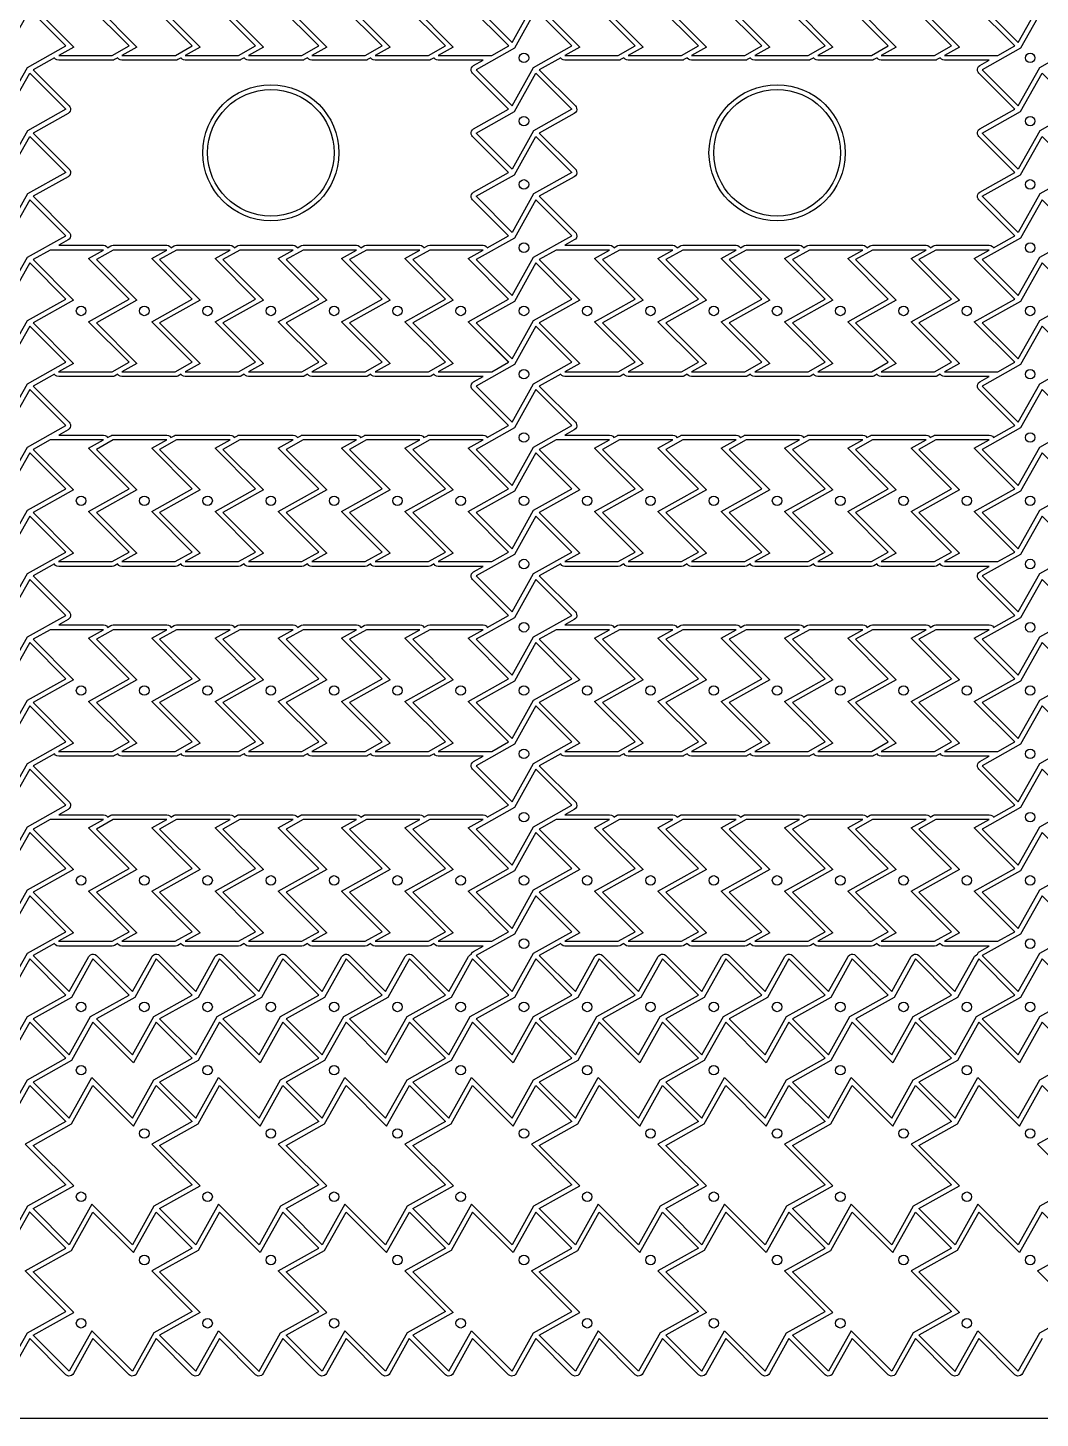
# Model space of a CAD drawing. Header units: millimetres. Extents: x -28 to 301, y -25 to 208.
# Drawn here: x 17.66 to 33.66, y 65 to 86.98 of the extents above; entities that cross this region are included whole.
import ezdxf

# ---------------------------------------------------------------- set-up
doc = ezdxf.new("R2010")
doc.units = ezdxf.units.MM
doc.header["$MEASUREMENT"] = 0
doc.layers.add('1_copper', color=7, linetype='Continuous')
doc.layers.add('drills_via_1_64', color=7, linetype='Continuous')

# ---------------------------------------------------------------- blocks, each defined once
blk = doc.blocks.new('*U42')
blk.add_lwpolyline([(-0.354, -0.962), (0.49, -0.962), (0.758, -0.812), (0.117, -0.171), (0.758, 0.188), (0.117, 0.829), (0.354, 0.962), (-0.49, 0.962), (-0.758, 0.812), (-0.117, 0.171), (-0.758, -0.188), (-0.117, -0.829)], close=True)
blk = doc.blocks.new('*U44')
at = {"color": 0, "linetype": 'ByBlock', "lineweight": -2, "transparency": 16777216}
for p in [(-6, 0), (-5, 0), (-4, 0), (-3, 0), (-2, 0), (-1, 0), (0, 0)]:
    blk.add_blockref('*U42', p, dxfattribs=at)
blk = doc.blocks.new('*U40')
for points in [[(4.258, 1.188), (3.688, 1.758), (3.349, 1.151), (2.742, 0.812), (3.312, 0.242), (3.651, 0.849)], [(4.258, 0.188), (3.688, 0.758), (3.349, 0.151), (2.742, -0.188), (3.312, -0.758), (3.651, -0.151)], [(4.258, -0.812), (3.688, -0.242), (3.349, -0.849), (2.742, -1.188), (3.312, -1.758), (3.651, -1.151)]]:
    blk.add_lwpolyline(points, close=True)
blk.add_blockref('*U44', (2.5, 0))
blk = doc.blocks.new('*U41')
at = {"color": 0, "linetype": 'ByBlock', "lineweight": -2, "transparency": 16777216}
for p in [(0, -9), (8, -9), (16, -9)]:
    blk.add_blockref('*U40', p, dxfattribs=at)
blk = doc.blocks.new('*U54')
blk.add_lwpolyline([(-0.354, -0.962), (0.49, -0.962), (0.758, -0.812), (0.117, -0.171), (0.758, 0.188), (0.117, 0.829), (0.354, 0.962), (-0.49, 0.962), (-0.758, 0.812), (-0.117, 0.171), (-0.758, -0.188), (-0.117, -0.829)], close=True)
blk = doc.blocks.new('*U55')
at = {"color": 0, "linetype": 'ByBlock', "lineweight": -2, "transparency": 16777216}
for p in [(-6, 0), (-5, 0), (-4, 0), (-3, 0), (-2, 0), (-1, 0), (0, 0)]:
    blk.add_blockref('*U54', p, dxfattribs=at)
blk = doc.blocks.new('*U51')
for points in [[(4.258, 1.188), (3.688, 1.758), (3.349, 1.151), (2.742, 0.812), (3.312, 0.242), (3.651, 0.849)], [(4.258, 0.188), (3.688, 0.758), (3.349, 0.151), (2.742, -0.188), (3.312, -0.758), (3.651, -0.151)], [(4.258, -0.812), (3.688, -0.242), (3.349, -0.849), (2.742, -1.188), (3.312, -1.758), (3.651, -1.151)]]:
    blk.add_lwpolyline(points, close=True)
blk.add_blockref('*U55', (2.5, 0))
blk = doc.blocks.new('*U53')
at = {"color": 0, "linetype": 'ByBlock', "lineweight": -2, "transparency": 16777216}
for p in [(0, 0), (8, 0), (16, 0), (0, -3), (8, -3), (16, -3), (0, -6), (8, -6), (16, -6), (0, -9), (8, -9), (16, -9)]:
    blk.add_blockref('*U51', p, dxfattribs=at)
blk = doc.blocks.new('*U67')
blk.add_lwpolyline([(-0.329, -0.117), (0.312, -0.758), (0.651, -0.151), (1.258, 0.188), (0.688, 0.758), (0.329, 0.117), (-0.312, 0.758), (-0.651, 0.151), (-1.258, -0.188), (-0.688, -0.758)], close=True)
blk = doc.blocks.new('*U69')
at = {"color": 0, "linetype": 'ByBlock', "lineweight": -2, "transparency": 16777216}
for p in [(6, 0), (8, 0), (10, 0), (12, 0), (14, 0), (16, 0), (18, 0), (20, 0), (22, 0)]:
    blk.add_blockref('*U67', p, dxfattribs=at)
blk = doc.blocks.new('*U71')
blk.add_lwpolyline([(0.758, 0.188), (0.188, 0.758), (-0.151, 0.151), (-0.758, -0.188), (-0.188, -0.758), (0.151, -0.151)], close=True)
blk = doc.blocks.new('*U72')
at = {"color": 0, "linetype": 'ByBlock', "lineweight": -2, "transparency": 16777216}
for p in [(8, 0), (9, 0), (10, 0), (11, 0), (12, 0), (13, 0), (14, 0), (15, 0), (16, 0), (17, 0), (18, 0), (19, 0), (20, 0), (21, 0), (22, 0), (23, 0), (24, 0)]:
    blk.add_blockref('*U71', p, dxfattribs=at)
blk = doc.blocks.new('*U117')
blk.add_lwpolyline([(0.758, 0.188), (0.188, 0.758), (-0.151, 0.151), (-0.758, -0.188), (-0.188, -0.758), (0.151, -0.151)], close=True)
blk = doc.blocks.new('*U119')
at = {"color": 0, "linetype": 'ByBlock', "lineweight": -2, "transparency": 16777216}
for p in [(0, 0), (1, 0), (0, -8), (1, -8), (0, -16), (1, -16)]:
    blk.add_blockref('*U117', p, dxfattribs=at)
blk = doc.blocks.new('*U304')
at = {"linetype": 'Continuous'}
for radius in [1.076, 1]:
    blk.add_circle((0, 0), radius, dxfattribs=at)
blk = doc.blocks.new('*U305')
at = {"color": 0, "linetype": 'ByBlock', "lineweight": -2, "transparency": 16777216}
for p in [(0, 0), (8, 0)]:
    blk.add_blockref('*U304', p, dxfattribs=at)

msp = doc.modelspace()

# ---------------------------------------------------------------- linework, layer by layer
at = {"linetype": 'Continuous'}
msp.add_lwpolyline([(24.61673, 82.32939), (25.25815, 81.68797)], dxfattribs=at)
for points in [[(17.61706, 69.3292), (18.25848, 68.68778), (17.65162, 68.34852), (17.31236, 67.74166), (16.67094, 68.38308), (16.31236, 67.74166), (15.74218, 68.31185), (16.3836, 68.67043), (15.74218, 69.31185), (16.34904, 69.65111), (16.6883, 70.25797), (17.32972, 69.61655), (17.68829, 70.25797), (18.25848, 69.68778)], [(19.61706, 69.3292), (20.25848, 68.68778), (19.65162, 68.34852), (19.31236, 67.74166), (18.67094, 68.38308), (18.31236, 67.74166), (17.74218, 68.31185), (18.3836, 68.67043), (17.74218, 69.31185), (18.34904, 69.65111), (18.6883, 70.25797), (19.32972, 69.61655), (19.68829, 70.25797), (20.25848, 69.68778)], [(21.61706, 69.3292), (22.25848, 68.68778), (21.65162, 68.34852), (21.31236, 67.74166), (20.67094, 68.38308), (20.31236, 67.74166), (19.74218, 68.31185), (20.3836, 68.67043), (19.74218, 69.31185), (20.34904, 69.65111), (20.6883, 70.25797), (21.32972, 69.61655), (21.68829, 70.25797), (22.25848, 69.68778)], [(23.61706, 69.3292), (24.25848, 68.68778), (23.65162, 68.34852), (23.31236, 67.74166), (22.67094, 68.38308), (22.31236, 67.74166), (21.74218, 68.31185), (22.3836, 68.67043), (21.74218, 69.31185), (22.34904, 69.65111), (22.6883, 70.25797), (23.32972, 69.61655), (23.68829, 70.25797), (24.25848, 69.68778)], [(25.61706, 69.3292), (26.25848, 68.68778), (25.65162, 68.34852), (25.31236, 67.74166), (24.67094, 68.38308), (24.31236, 67.74166), (23.74218, 68.31185), (24.3836, 68.67043), (23.74218, 69.31185), (24.34904, 69.65111), (24.6883, 70.25797), (25.32972, 69.61655), (25.68829, 70.25797), (26.25848, 69.68778)], [(27.61706, 69.3292), (28.25848, 68.68778), (27.65162, 68.34852), (27.31236, 67.74166), (26.67094, 68.38308), (26.31236, 67.74166), (25.74218, 68.31185), (26.3836, 68.67043), (25.74218, 69.31185), (26.34904, 69.65111), (26.6883, 70.25797), (27.32972, 69.61655), (27.68829, 70.25797), (28.25848, 69.68778)], [(29.61706, 69.3292), (30.25848, 68.68778), (29.65162, 68.34852), (29.31236, 67.74166), (28.67094, 68.38308), (28.31236, 67.74166), (27.74218, 68.31185), (28.3836, 68.67043), (27.74218, 69.31185), (28.34904, 69.65111), (28.6883, 70.25797), (29.32972, 69.61655), (29.68829, 70.25797), (30.25848, 69.68778)], [(31.61706, 69.3292), (32.25848, 68.68778), (31.65162, 68.34852), (31.31236, 67.74166), (30.67094, 68.38308), (30.31236, 67.74166), (29.74218, 68.31185), (30.3836, 68.67043), (29.74218, 69.31185), (30.34904, 69.65111), (30.6883, 70.25797), (31.32972, 69.61655), (31.68829, 70.25797), (32.25848, 69.68778)], [(33.61706, 69.3292), (34.25848, 68.68778), (33.65162, 68.34852), (33.31236, 67.74166), (32.67094, 68.38308), (32.31236, 67.74166), (31.74218, 68.31185), (32.3836, 68.67043), (31.74218, 69.31185), (32.34904, 69.65111), (32.6883, 70.25797), (33.32972, 69.61655), (33.68829, 70.25797), (34.25848, 69.68778)], [(19.61706, 67.3292), (20.25848, 66.68778), (19.65162, 66.34852), (19.31236, 65.74166), (18.67094, 66.38308), (18.31236, 65.74166), (17.74218, 66.31185), (18.3836, 66.67043), (17.74218, 67.31185), (18.34904, 67.65111), (18.6883, 68.25797), (19.32972, 67.61655), (19.68829, 68.25797), (20.25848, 67.68778)], [(23.61706, 67.3292), (24.25848, 66.68778), (23.65162, 66.34852), (23.31236, 65.74166), (22.67094, 66.38308), (22.31236, 65.74166), (21.74218, 66.31185), (22.3836, 66.67043), (21.74218, 67.31185), (22.34904, 67.65111), (22.6883, 68.25797), (23.32972, 67.61655), (23.68829, 68.25797), (24.25848, 67.68778)], [(27.61706, 67.3292), (28.25848, 66.68778), (27.65162, 66.34852), (27.31236, 65.74166), (26.67094, 66.38308), (26.31236, 65.74166), (25.74218, 66.31185), (26.3836, 66.67043), (25.74218, 67.31185), (26.34904, 67.65111), (26.6883, 68.25797), (27.32972, 67.61655), (27.68829, 68.25797), (28.25848, 67.68778)], [(31.61706, 67.3292), (32.25848, 66.68778), (31.65162, 66.34852), (31.31236, 65.74166), (30.67094, 66.38308), (30.31236, 65.74166), (29.74218, 66.31185), (30.3836, 66.67043), (29.74218, 67.31185), (30.34904, 67.65111), (30.6883, 68.25797), (31.32972, 67.61655), (31.68829, 68.25797), (32.25848, 67.68778)]]:
    msp.add_lwpolyline(points, close=True)
at = {"layer": '1_copper'}
for points in [[(97, 105), (3, 105), (3, 65), (97, 65)], [(25.25799, 83.68799), (24.68789, 84.25808), (24.67719, 84.27152), (24.66765, 84.29422), (24.66585, 84.31878), (24.67195, 84.34264), (24.68534, 84.36331), (24.70462, 84.37863), (25.25799, 84.68799), (24.68789, 85.25808), (24.67719, 85.27152), (24.66765, 85.29422), (24.66585, 85.31878), (24.67195, 85.34264), (24.68534, 85.36331), (24.70462, 85.37863), (25.25799, 85.68799), (24.68789, 86.25808), (24.67719, 86.27152), (24.66765, 86.29422), (24.66585, 86.31878), (24.67195, 86.34264), (24.68534, 86.36331), (24.70462, 86.37863), (24.85338, 86.4618), (24.14623, 86.4618), (24.11916, 86.46677), (24.09785, 86.4791), (24.08158, 86.49759), (24.08013, 86.50103), (24.0273, 86.4715), (24.01438, 86.46578), (23.99007, 86.4618), (23.14623, 86.4618), (23.11916, 86.46677), (23.09785, 86.4791), (23.08158, 86.49759), (23.08013, 86.50103), (23.0273, 86.4715), (23.01438, 86.46578), (22.99007, 86.4618), (22.14623, 86.4618), (22.11916, 86.46677), (22.09785, 86.4791), (22.08158, 86.49759), (22.08013, 86.50103), (22.0273, 86.4715), (22.01438, 86.46578), (21.99007, 86.4618), (21.14623, 86.4618), (21.11916, 86.46677), (21.09785, 86.4791), (21.08158, 86.49759), (21.08013, 86.50103), (21.0273, 86.4715), (21.01438, 86.46578), (20.99007, 86.4618), (20.14623, 86.4618), (20.11916, 86.46677), (20.09785, 86.4791), (20.08158, 86.49759), (20.08013, 86.50103), (20.0273, 86.4715), (20.01438, 86.46578), (19.99007, 86.4618), (19.14623, 86.4618), (19.11916, 86.46677), (19.09785, 86.4791), (19.08158, 86.49759), (19.08013, 86.50103), (19.0273, 86.4715), (19.01438, 86.46578), (18.99007, 86.4618), (18.14623, 86.4618), (18.11916, 86.46677), (18.09785, 86.4791), (18.08158, 86.49759), (18.08013, 86.50103), (17.74201, 86.31201), (18.31211, 85.74192), (18.32281, 85.72848), (18.33235, 85.70578), (18.33415, 85.68122), (18.32805, 85.65736), (18.31466, 85.63669), (18.29538, 85.62137), (17.74201, 85.31201), (18.31211, 84.74192), (18.32281, 84.72848), (18.33235, 84.70578), (18.33415, 84.68122), (18.32805, 84.65736), (18.31466, 84.63669), (18.29538, 84.62137), (17.74201, 84.31201), (18.31211, 83.74192), (18.32281, 83.72848), (18.33235, 83.70578), (18.33415, 83.68122), (18.32805, 83.65736), (18.31466, 83.63669), (18.29538, 83.62137), (18.14662, 83.5382), (18.85377, 83.5382), (18.88084, 83.53323), (18.90215, 83.5209), (18.91842, 83.50241), (18.91987, 83.49897), (18.9727, 83.5285), (18.98562, 83.53423), (19.00993, 83.5382), (19.85377, 83.5382), (19.88084, 83.53323), (19.90215, 83.5209), (19.91842, 83.50241), (19.91987, 83.49897), (19.9727, 83.5285), (19.98562, 83.53423), (20.00993, 83.5382), (20.85377, 83.5382), (20.88084, 83.53323), (20.90215, 83.5209), (20.91843, 83.50241), (20.91987, 83.49897), (20.9727, 83.5285), (20.98562, 83.53423), (21.00993, 83.5382), (21.85377, 83.5382), (21.88084, 83.53323), (21.90215, 83.5209), (21.91843, 83.50241), (21.91987, 83.49897), (21.9727, 83.5285), (21.98562, 83.53423), (22.00993, 83.5382), (22.85377, 83.5382), (22.88084, 83.53323), (22.90215, 83.5209), (22.91843, 83.50241), (22.91987, 83.49897), (22.9727, 83.5285), (22.98562, 83.53423), (23.00993, 83.5382), (23.85377, 83.5382), (23.88084, 83.53323), (23.90215, 83.5209), (23.91842, 83.50241), (23.91987, 83.49897), (23.9727, 83.5285), (23.98562, 83.53423), (24.00993, 83.5382), (24.85377, 83.5382), (24.88084, 83.53323), (24.90215, 83.5209), (24.91843, 83.50241), (24.91987, 83.49897)], [(33.25799, 83.68799), (32.68789, 84.25808), (32.67719, 84.27152), (32.66765, 84.29422), (32.66585, 84.31878), (32.67195, 84.34264), (32.68534, 84.36331), (32.70462, 84.37863), (33.25799, 84.68799), (32.68789, 85.25808), (32.67719, 85.27152), (32.66765, 85.29422), (32.66585, 85.31878), (32.67195, 85.34264), (32.68534, 85.36331), (32.70462, 85.37863), (33.25799, 85.68799), (32.68789, 86.25808), (32.67719, 86.27152), (32.66765, 86.29422), (32.66585, 86.31878), (32.67195, 86.34264), (32.68534, 86.36331), (32.70462, 86.37863), (32.85338, 86.4618), (32.14623, 86.4618), (32.11916, 86.46677), (32.09785, 86.4791), (32.08158, 86.49759), (32.08013, 86.50103), (32.0273, 86.4715), (32.01438, 86.46578), (31.99007, 86.4618), (31.14623, 86.4618), (31.11916, 86.46677), (31.09785, 86.4791), (31.08158, 86.49759), (31.08013, 86.50103), (31.0273, 86.4715), (31.01438, 86.46578), (30.99007, 86.4618), (30.14623, 86.4618), (30.11916, 86.46677), (30.09785, 86.4791), (30.08158, 86.49759), (30.08013, 86.50103), (30.0273, 86.4715), (30.01438, 86.46578), (29.99007, 86.4618), (29.14623, 86.4618), (29.11916, 86.46677), (29.09785, 86.4791), (29.08158, 86.49759), (29.08013, 86.50103), (29.0273, 86.4715), (29.01438, 86.46578), (28.99007, 86.4618), (28.14623, 86.4618), (28.11916, 86.46677), (28.09785, 86.4791), (28.08158, 86.49759), (28.08013, 86.50103), (28.0273, 86.4715), (28.01438, 86.46578), (27.99007, 86.4618), (27.14623, 86.4618), (27.11916, 86.46677), (27.09785, 86.4791), (27.08158, 86.49759), (27.08013, 86.50103), (27.0273, 86.4715), (27.01438, 86.46578), (26.99007, 86.4618), (26.14623, 86.4618), (26.11916, 86.46677), (26.09785, 86.4791), (26.08158, 86.49759), (26.08013, 86.50103), (25.74201, 86.31201), (26.31211, 85.74192), (26.32281, 85.72848), (26.33235, 85.70578), (26.33415, 85.68122), (26.32805, 85.65736), (26.31466, 85.63669), (26.29538, 85.62137), (25.74201, 85.31201), (26.31211, 84.74192), (26.32281, 84.72848), (26.33235, 84.70578), (26.33415, 84.68122), (26.32805, 84.65736), (26.31466, 84.63669), (26.29538, 84.62137), (25.74201, 84.31201), (26.31211, 83.74192), (26.32281, 83.72848), (26.33235, 83.70578), (26.33415, 83.68122), (26.32805, 83.65736), (26.31466, 83.63669), (26.29538, 83.62137), (26.14662, 83.5382), (26.85377, 83.5382), (26.88084, 83.53323), (26.90215, 83.5209), (26.91843, 83.50241), (26.91987, 83.49897), (26.9727, 83.5285), (26.98562, 83.53423), (27.00993, 83.5382), (27.85377, 83.5382), (27.88084, 83.53323), (27.90215, 83.5209), (27.91843, 83.50241), (27.91987, 83.49897), (27.9727, 83.5285), (27.98562, 83.53423), (28.00993, 83.5382), (28.85377, 83.5382), (28.88084, 83.53323), (28.90215, 83.5209), (28.91843, 83.50241), (28.91987, 83.49897), (28.9727, 83.5285), (28.98562, 83.53423), (29.00993, 83.5382), (29.85377, 83.5382), (29.88084, 83.53323), (29.90215, 83.5209), (29.91842, 83.50241), (29.91987, 83.49897), (29.9727, 83.5285), (29.98562, 83.53423), (30.00993, 83.5382), (30.85377, 83.5382), (30.88084, 83.53323), (30.90215, 83.5209), (30.91843, 83.50241), (30.91987, 83.49897), (30.9727, 83.5285), (30.98562, 83.53423), (31.00993, 83.5382), (31.85377, 83.5382), (31.88084, 83.53323), (31.90215, 83.5209), (31.91843, 83.50241), (31.91987, 83.49897), (31.9727, 83.5285), (31.98562, 83.53423), (32.00993, 83.5382), (32.85377, 83.5382), (32.88084, 83.53323), (32.90215, 83.5209), (32.91842, 83.50241), (32.91987, 83.49897)], [(25.25799, 80.68799), (24.68789, 81.25808), (24.67719, 81.27152), (24.66765, 81.29422), (24.66585, 81.31878), (24.67195, 81.34264), (24.68534, 81.36331), (24.70462, 81.37863), (24.85338, 81.4618), (24.14623, 81.4618), (24.11916, 81.46677), (24.09785, 81.4791), (24.08158, 81.49759), (24.08013, 81.50103), (24.0273, 81.4715), (24.01438, 81.46578), (23.99007, 81.4618), (23.14623, 81.4618), (23.11916, 81.46677), (23.09785, 81.4791), (23.08158, 81.49759), (23.08013, 81.50103), (23.0273, 81.4715), (23.01438, 81.46578), (22.99007, 81.4618), (22.14623, 81.4618), (22.11916, 81.46677), (22.09785, 81.4791), (22.08158, 81.49759), (22.08013, 81.50103), (22.0273, 81.4715), (22.01438, 81.46578), (21.99007, 81.4618), (21.14623, 81.4618), (21.11916, 81.46677), (21.09785, 81.4791), (21.08158, 81.49759), (21.08013, 81.50103), (21.0273, 81.4715), (21.01438, 81.46578), (20.99007, 81.4618), (20.14623, 81.4618), (20.11916, 81.46677), (20.09785, 81.4791), (20.08158, 81.49759), (20.08013, 81.50103), (20.0273, 81.4715), (20.01438, 81.46578), (19.99007, 81.4618), (19.14623, 81.4618), (19.11916, 81.46677), (19.09785, 81.4791), (19.08158, 81.49759), (19.08013, 81.50103), (19.0273, 81.4715), (19.01438, 81.46578), (18.99007, 81.4618), (18.14623, 81.4618), (18.11916, 81.46677), (18.09785, 81.4791), (18.08158, 81.49759), (18.08013, 81.50103), (17.74201, 81.31201), (18.31211, 80.74192), (18.32281, 80.72848), (18.33235, 80.70578), (18.33415, 80.68122), (18.32805, 80.65736), (18.31466, 80.63669), (18.29538, 80.62137), (18.14662, 80.5382), (18.85377, 80.5382), (18.88084, 80.53323), (18.90215, 80.5209), (18.91842, 80.50241), (18.91987, 80.49897), (18.9727, 80.5285), (18.98562, 80.53423), (19.00993, 80.5382), (19.85377, 80.5382), (19.88084, 80.53323), (19.90215, 80.5209), (19.91842, 80.50241), (19.91987, 80.49897), (19.9727, 80.5285), (19.98562, 80.53423), (20.00993, 80.5382), (20.85377, 80.5382), (20.88084, 80.53323), (20.90215, 80.5209), (20.91843, 80.50241), (20.91987, 80.49897), (20.9727, 80.5285), (20.98562, 80.53423), (21.00993, 80.5382), (21.85377, 80.5382), (21.88084, 80.53323), (21.90215, 80.5209), (21.91843, 80.50241), (21.91987, 80.49897), (21.9727, 80.5285), (21.98562, 80.53423), (22.00993, 80.5382), (22.85377, 80.5382), (22.88084, 80.53323), (22.90215, 80.5209), (22.91843, 80.50241), (22.91987, 80.49897), (22.9727, 80.5285), (22.98562, 80.53423), (23.00993, 80.5382), (23.85377, 80.5382), (23.88084, 80.53323), (23.90215, 80.5209), (23.91842, 80.50241), (23.91987, 80.49897), (23.9727, 80.5285), (23.98562, 80.53423), (24.00993, 80.5382), (24.85377, 80.5382), (24.88084, 80.53323), (24.90215, 80.5209), (24.91843, 80.50241), (24.91987, 80.49897)], [(33.25799, 80.68799), (32.68789, 81.25808), (32.67719, 81.27152), (32.66765, 81.29422), (32.66585, 81.31878), (32.67195, 81.34264), (32.68534, 81.36331), (32.70462, 81.37863), (32.85338, 81.4618), (32.14623, 81.4618), (32.11916, 81.46677), (32.09785, 81.4791), (32.08158, 81.49759), (32.08013, 81.50103), (32.0273, 81.4715), (32.01438, 81.46578), (31.99007, 81.4618), (31.14623, 81.4618), (31.11916, 81.46677), (31.09785, 81.4791), (31.08158, 81.49759), (31.08013, 81.50103), (31.0273, 81.4715), (31.01438, 81.46578), (30.99007, 81.4618), (30.14623, 81.4618), (30.11916, 81.46677), (30.09785, 81.4791), (30.08158, 81.49759), (30.08013, 81.50103), (30.0273, 81.4715), (30.01438, 81.46578), (29.99007, 81.4618), (29.14623, 81.4618), (29.11916, 81.46677), (29.09785, 81.4791), (29.08158, 81.49759), (29.08013, 81.50103), (29.0273, 81.4715), (29.01438, 81.46578), (28.99007, 81.4618), (28.14623, 81.4618), (28.11916, 81.46677), (28.09785, 81.4791), (28.08158, 81.49759), (28.08013, 81.50103), (28.0273, 81.4715), (28.01438, 81.46578), (27.99007, 81.4618), (27.14623, 81.4618), (27.11916, 81.46677), (27.09785, 81.4791), (27.08158, 81.49759), (27.08013, 81.50103), (27.0273, 81.4715), (27.01438, 81.46578), (26.99007, 81.4618), (26.14623, 81.4618), (26.11916, 81.46677), (26.09785, 81.4791), (26.08158, 81.49759), (26.08013, 81.50103), (25.74201, 81.31201), (26.31211, 80.74192), (26.32281, 80.72848), (26.33235, 80.70578), (26.33415, 80.68122), (26.32805, 80.65736), (26.31466, 80.63669), (26.29538, 80.62137), (26.14662, 80.5382), (26.85377, 80.5382), (26.88084, 80.53323), (26.90215, 80.5209), (26.91843, 80.50241), (26.91987, 80.49897), (26.9727, 80.5285), (26.98562, 80.53423), (27.00993, 80.5382), (27.85377, 80.5382), (27.88084, 80.53323), (27.90215, 80.5209), (27.91843, 80.50241), (27.91987, 80.49897), (27.9727, 80.5285), (27.98562, 80.53423), (28.00993, 80.5382), (28.85377, 80.5382), (28.88084, 80.53323), (28.90215, 80.5209), (28.91843, 80.50241), (28.91987, 80.49897), (28.9727, 80.5285), (28.98562, 80.53423), (29.00993, 80.5382), (29.85377, 80.5382), (29.88084, 80.53323), (29.90215, 80.5209), (29.91842, 80.50241), (29.91987, 80.49897), (29.9727, 80.5285), (29.98562, 80.53423), (30.00993, 80.5382), (30.85377, 80.5382), (30.88084, 80.53323), (30.90215, 80.5209), (30.91843, 80.50241), (30.91987, 80.49897), (30.9727, 80.5285), (30.98562, 80.53423), (31.00993, 80.5382), (31.85377, 80.5382), (31.88084, 80.53323), (31.90215, 80.5209), (31.91843, 80.50241), (31.91987, 80.49897), (31.9727, 80.5285), (31.98562, 80.53423), (32.00993, 80.5382), (32.85377, 80.5382), (32.88084, 80.53323), (32.90215, 80.5209), (32.91842, 80.50241), (32.91987, 80.49897)], [(25.25799, 77.68799), (24.68789, 78.25808), (24.67719, 78.27152), (24.66765, 78.29422), (24.66585, 78.31878), (24.67195, 78.34264), (24.68534, 78.36331), (24.70462, 78.37863), (24.85338, 78.4618), (24.14623, 78.4618), (24.11916, 78.46677), (24.09785, 78.4791), (24.08158, 78.49759), (24.08013, 78.50103), (24.0273, 78.4715), (24.01438, 78.46578), (23.99007, 78.4618), (23.14623, 78.4618), (23.11916, 78.46677), (23.09785, 78.4791), (23.08158, 78.49759), (23.08013, 78.50103), (23.0273, 78.4715), (23.01438, 78.46578), (22.99007, 78.4618), (22.14623, 78.4618), (22.11916, 78.46677), (22.09785, 78.4791), (22.08158, 78.49759), (22.08013, 78.50103), (22.0273, 78.4715), (22.01438, 78.46578), (21.99007, 78.4618), (21.14623, 78.4618), (21.11916, 78.46677), (21.09785, 78.4791), (21.08158, 78.49759), (21.08013, 78.50103), (21.0273, 78.4715), (21.01438, 78.46578), (20.99007, 78.4618), (20.14623, 78.4618), (20.11916, 78.46677), (20.09785, 78.4791), (20.08158, 78.49759), (20.08013, 78.50103), (20.0273, 78.4715), (20.01438, 78.46578), (19.99007, 78.4618), (19.14623, 78.4618), (19.11916, 78.46677), (19.09785, 78.4791), (19.08158, 78.49759), (19.08013, 78.50103), (19.0273, 78.4715), (19.01438, 78.46578), (18.99007, 78.4618), (18.14623, 78.4618), (18.11916, 78.46677), (18.09785, 78.4791), (18.08158, 78.49759), (18.08013, 78.50103), (17.74201, 78.31201), (18.31211, 77.74192), (18.32281, 77.72848), (18.33235, 77.70578), (18.33415, 77.68122), (18.32805, 77.65736), (18.31466, 77.63669), (18.29538, 77.62137), (18.14662, 77.5382), (18.85377, 77.5382), (18.88084, 77.53323), (18.90215, 77.5209), (18.91842, 77.50241), (18.91987, 77.49897), (18.9727, 77.5285), (18.98562, 77.53423), (19.00993, 77.5382), (19.85377, 77.5382), (19.88084, 77.53323), (19.90215, 77.5209), (19.91842, 77.50241), (19.91987, 77.49897), (19.9727, 77.5285), (19.98562, 77.53423), (20.00993, 77.5382), (20.85377, 77.5382), (20.88084, 77.53323), (20.90215, 77.5209), (20.91843, 77.50241), (20.91987, 77.49897), (20.9727, 77.5285), (20.98562, 77.53423), (21.00993, 77.5382), (21.85377, 77.5382), (21.88084, 77.53323), (21.90215, 77.5209), (21.91843, 77.50241), (21.91987, 77.49897), (21.9727, 77.5285), (21.98562, 77.53423), (22.00993, 77.5382), (22.85377, 77.5382), (22.88084, 77.53323), (22.90215, 77.5209), (22.91843, 77.50241), (22.91987, 77.49897), (22.9727, 77.5285), (22.98562, 77.53423), (23.00993, 77.5382), (23.85377, 77.5382), (23.88084, 77.53323), (23.90215, 77.5209), (23.91842, 77.50241), (23.91987, 77.49897), (23.9727, 77.5285), (23.98562, 77.53423), (24.00993, 77.5382), (24.85377, 77.5382), (24.88084, 77.53323), (24.90215, 77.5209), (24.91843, 77.50241), (24.91987, 77.49897)], [(33.25799, 77.68799), (32.68789, 78.25808), (32.67719, 78.27152), (32.66765, 78.29422), (32.66585, 78.31878), (32.67195, 78.34264), (32.68534, 78.36331), (32.70462, 78.37863), (32.85338, 78.4618), (32.14623, 78.4618), (32.11916, 78.46677), (32.09785, 78.4791), (32.08158, 78.49759), (32.08013, 78.50103), (32.0273, 78.4715), (32.01438, 78.46578), (31.99007, 78.4618), (31.14623, 78.4618), (31.11916, 78.46677), (31.09785, 78.4791), (31.08158, 78.49759), (31.08013, 78.50103), (31.0273, 78.4715), (31.01438, 78.46578), (30.99007, 78.4618), (30.14623, 78.4618), (30.11916, 78.46677), (30.09785, 78.4791), (30.08158, 78.49759), (30.08013, 78.50103), (30.0273, 78.4715), (30.01438, 78.46578), (29.99007, 78.4618), (29.14623, 78.4618), (29.11916, 78.46677), (29.09785, 78.4791), (29.08158, 78.49759), (29.08013, 78.50103), (29.0273, 78.4715), (29.01438, 78.46578), (28.99007, 78.4618), (28.14623, 78.4618), (28.11916, 78.46677), (28.09785, 78.4791), (28.08158, 78.49759), (28.08013, 78.50103), (28.0273, 78.4715), (28.01438, 78.46578), (27.99007, 78.4618), (27.14623, 78.4618), (27.11916, 78.46677), (27.09785, 78.4791), (27.08158, 78.49759), (27.08013, 78.50103), (27.0273, 78.4715), (27.01438, 78.46578), (26.99007, 78.4618), (26.14623, 78.4618), (26.11916, 78.46677), (26.09785, 78.4791), (26.08158, 78.49759), (26.08013, 78.50103), (25.74201, 78.31201), (26.31211, 77.74192), (26.32281, 77.72848), (26.33235, 77.70578), (26.33415, 77.68122), (26.32805, 77.65736), (26.31466, 77.63669), (26.29538, 77.62137), (26.14662, 77.5382), (26.85377, 77.5382), (26.88084, 77.53323), (26.90215, 77.5209), (26.91843, 77.50241), (26.91987, 77.49897), (26.9727, 77.5285), (26.98562, 77.53423), (27.00993, 77.5382), (27.85377, 77.5382), (27.88084, 77.53323), (27.90215, 77.5209), (27.91843, 77.50241), (27.91987, 77.49897), (27.9727, 77.5285), (27.98562, 77.53423), (28.00993, 77.5382), (28.85377, 77.5382), (28.88084, 77.53323), (28.90215, 77.5209), (28.91843, 77.50241), (28.91987, 77.49897), (28.9727, 77.5285), (28.98562, 77.53423), (29.00993, 77.5382), (29.85377, 77.5382), (29.88084, 77.53323), (29.90215, 77.5209), (29.91842, 77.50241), (29.91987, 77.49897), (29.9727, 77.5285), (29.98562, 77.53423), (30.00993, 77.5382), (30.85377, 77.5382), (30.88084, 77.53323), (30.90215, 77.5209), (30.91843, 77.50241), (30.91987, 77.49897), (30.9727, 77.5285), (30.98562, 77.53423), (31.00993, 77.5382), (31.85377, 77.5382), (31.88084, 77.53323), (31.90215, 77.5209), (31.91843, 77.50241), (31.91987, 77.49897), (31.9727, 77.5285), (31.98562, 77.53423), (32.00993, 77.5382), (32.85377, 77.5382), (32.88084, 77.53323), (32.90215, 77.5209), (32.91842, 77.50241), (32.91987, 77.49897)], [(25.25799, 74.68799), (24.68789, 75.25808), (24.67719, 75.27152), (24.66765, 75.29422), (24.66585, 75.31878), (24.67195, 75.34264), (24.68534, 75.36331), (24.70462, 75.37863), (24.85338, 75.4618), (24.14623, 75.4618), (24.11916, 75.46677), (24.09785, 75.4791), (24.08158, 75.49759), (24.08013, 75.50103), (24.0273, 75.4715), (24.01438, 75.46578), (23.99007, 75.4618), (23.14623, 75.4618), (23.11916, 75.46677), (23.09785, 75.4791), (23.08158, 75.49759), (23.08013, 75.50103), (23.0273, 75.4715), (23.01438, 75.46578), (22.99007, 75.4618), (22.14623, 75.4618), (22.11916, 75.46677), (22.09785, 75.4791), (22.08158, 75.49759), (22.08013, 75.50103), (22.0273, 75.4715), (22.01438, 75.46578), (21.99007, 75.4618), (21.14623, 75.4618), (21.11916, 75.46677), (21.09785, 75.4791), (21.08158, 75.49759), (21.08013, 75.50103), (21.0273, 75.4715), (21.01438, 75.46578), (20.99007, 75.4618), (20.14623, 75.4618), (20.11916, 75.46677), (20.09785, 75.4791), (20.08158, 75.49759), (20.08013, 75.50103), (20.0273, 75.4715), (20.01438, 75.46578), (19.99007, 75.4618), (19.14623, 75.4618), (19.11916, 75.46677), (19.09785, 75.4791), (19.08158, 75.49759), (19.08013, 75.50103), (19.0273, 75.4715), (19.01438, 75.46578), (18.99007, 75.4618), (18.14623, 75.4618), (18.11916, 75.46677), (18.09785, 75.4791), (18.08158, 75.49759), (18.08013, 75.50103), (17.74201, 75.31201), (18.31211, 74.74192), (18.32281, 74.72848), (18.33235, 74.70578), (18.33415, 74.68122), (18.32805, 74.65736), (18.31466, 74.63669), (18.29538, 74.62137), (18.14662, 74.5382), (18.85377, 74.5382), (18.88084, 74.53323), (18.90215, 74.5209), (18.91842, 74.50241), (18.91987, 74.49897), (18.9727, 74.5285), (18.98562, 74.53423), (19.00993, 74.5382), (19.85377, 74.5382), (19.88084, 74.53323), (19.90215, 74.5209), (19.91842, 74.50241), (19.91987, 74.49897), (19.9727, 74.5285), (19.98562, 74.53423), (20.00993, 74.5382), (20.85377, 74.5382), (20.88084, 74.53323), (20.90215, 74.5209), (20.91843, 74.50241), (20.91987, 74.49897), (20.9727, 74.5285), (20.98562, 74.53423), (21.00993, 74.5382), (21.85377, 74.5382), (21.88084, 74.53323), (21.90215, 74.5209), (21.91843, 74.50241), (21.91987, 74.49897), (21.9727, 74.5285), (21.98562, 74.53423), (22.00993, 74.5382), (22.85377, 74.5382), (22.88084, 74.53323), (22.90215, 74.5209), (22.91843, 74.50241), (22.91987, 74.49897), (22.9727, 74.5285), (22.98562, 74.53423), (23.00993, 74.5382), (23.85377, 74.5382), (23.88084, 74.53323), (23.90215, 74.5209), (23.91842, 74.50241), (23.91987, 74.49897), (23.9727, 74.5285), (23.98562, 74.53423), (24.00993, 74.5382), (24.85377, 74.5382), (24.88084, 74.53323), (24.90215, 74.5209), (24.91843, 74.50241), (24.91987, 74.49897)], [(33.25799, 74.68799), (32.68789, 75.25808), (32.67719, 75.27152), (32.66765, 75.29422), (32.66585, 75.31878), (32.67195, 75.34264), (32.68534, 75.36331), (32.70462, 75.37863), (32.85338, 75.4618), (32.14623, 75.4618), (32.11916, 75.46677), (32.09785, 75.4791), (32.08158, 75.49759), (32.08013, 75.50103), (32.0273, 75.4715), (32.01438, 75.46578), (31.99007, 75.4618), (31.14623, 75.4618), (31.11916, 75.46677), (31.09785, 75.4791), (31.08158, 75.49759), (31.08013, 75.50103), (31.0273, 75.4715), (31.01438, 75.46578), (30.99007, 75.4618), (30.14623, 75.4618), (30.11916, 75.46677), (30.09785, 75.4791), (30.08158, 75.49759), (30.08013, 75.50103), (30.0273, 75.4715), (30.01438, 75.46578), (29.99007, 75.4618), (29.14623, 75.4618), (29.11916, 75.46677), (29.09785, 75.4791), (29.08158, 75.49759), (29.08013, 75.50103), (29.0273, 75.4715), (29.01438, 75.46578), (28.99007, 75.4618), (28.14623, 75.4618), (28.11916, 75.46677), (28.09785, 75.4791), (28.08158, 75.49759), (28.08013, 75.50103), (28.0273, 75.4715), (28.01438, 75.46578), (27.99007, 75.4618), (27.14623, 75.4618), (27.11916, 75.46677), (27.09785, 75.4791), (27.08158, 75.49759), (27.08013, 75.50103), (27.0273, 75.4715), (27.01438, 75.46578), (26.99007, 75.4618), (26.14623, 75.4618), (26.11916, 75.46677), (26.09785, 75.4791), (26.08158, 75.49759), (26.08013, 75.50103), (25.74201, 75.31201), (26.31211, 74.74192), (26.32281, 74.72848), (26.33235, 74.70578), (26.33415, 74.68122), (26.32805, 74.65736), (26.31466, 74.63669), (26.29538, 74.62137), (26.14662, 74.5382), (26.85377, 74.5382), (26.88084, 74.53323), (26.90215, 74.5209), (26.91843, 74.50241), (26.91987, 74.49897), (26.9727, 74.5285), (26.98562, 74.53423), (27.00993, 74.5382), (27.85377, 74.5382), (27.88084, 74.53323), (27.90215, 74.5209), (27.91843, 74.50241), (27.91987, 74.49897), (27.9727, 74.5285), (27.98562, 74.53423), (28.00993, 74.5382), (28.85377, 74.5382), (28.88084, 74.53323), (28.90215, 74.5209), (28.91843, 74.50241), (28.91987, 74.49897), (28.9727, 74.5285), (28.98562, 74.53423), (29.00993, 74.5382), (29.85377, 74.5382), (29.88084, 74.53323), (29.90215, 74.5209), (29.91842, 74.50241), (29.91987, 74.49897), (29.9727, 74.5285), (29.98562, 74.53423), (30.00993, 74.5382), (30.85377, 74.5382), (30.88084, 74.53323), (30.90215, 74.5209), (30.91843, 74.50241), (30.91987, 74.49897), (30.9727, 74.5285), (30.98562, 74.53423), (31.00993, 74.5382), (31.85377, 74.5382), (31.88084, 74.53323), (31.90215, 74.5209), (31.91843, 74.50241), (31.91987, 74.49897), (31.9727, 74.5285), (31.98562, 74.53423), (32.00993, 74.5382), (32.85377, 74.5382), (32.88084, 74.53323), (32.90215, 74.5209), (32.91842, 74.50241), (32.91987, 74.49897)], [(24.62137, 72.29538), (24.63138, 72.30934), (24.65063, 72.3247), (24.66908, 72.33141), (24.67195, 72.34264), (24.68534, 72.36331), (24.70462, 72.37863), (24.85338, 72.4618), (24.14623, 72.4618), (24.11916, 72.46677), (24.09785, 72.4791), (24.08158, 72.49759), (24.08013, 72.50103), (24.0273, 72.4715), (24.01438, 72.46578), (23.99007, 72.4618), (23.14623, 72.4618), (23.11916, 72.46677), (23.09785, 72.4791), (23.08158, 72.49759), (23.08013, 72.50103), (23.0273, 72.4715), (23.01438, 72.46578), (22.99007, 72.4618), (22.14623, 72.4618), (22.11916, 72.46677), (22.09785, 72.4791), (22.08158, 72.49759), (22.08013, 72.50103), (22.0273, 72.4715), (22.01438, 72.46578), (21.99007, 72.4618), (21.14623, 72.4618), (21.11916, 72.46677), (21.09785, 72.4791), (21.08158, 72.49759), (21.08013, 72.50103), (21.0273, 72.4715), (21.01438, 72.46578), (20.99007, 72.4618), (20.14623, 72.4618), (20.11916, 72.46677), (20.09785, 72.4791), (20.08158, 72.49759), (20.08013, 72.50103), (20.0273, 72.4715), (20.01438, 72.46578), (19.99007, 72.4618), (19.14623, 72.4618), (19.11916, 72.46677), (19.09785, 72.4791), (19.08158, 72.49759), (19.08013, 72.50103), (19.0273, 72.4715), (19.01438, 72.46578), (18.99007, 72.4618), (18.14623, 72.4618), (18.11916, 72.46677), (18.09785, 72.4791), (18.08158, 72.49759), (18.08013, 72.50103), (17.74201, 72.31201), (18.31201, 71.74201), (18.62137, 72.29538), (18.63138, 72.30934), (18.65063, 72.3247), (18.67377, 72.33312), (18.69839, 72.33374), (18.72192, 72.32648), (18.74192, 72.31211), (19.31201, 71.74201), (19.62137, 72.29538), (19.63138, 72.30934), (19.65063, 72.3247), (19.67377, 72.33312), (19.69839, 72.33374), (19.72192, 72.32648), (19.74192, 72.31211), (20.31201, 71.74201), (20.62137, 72.29538), (20.63138, 72.30934), (20.65063, 72.3247), (20.67377, 72.33312), (20.69839, 72.33374), (20.72192, 72.32648), (20.74192, 72.31211), (21.31201, 71.74201), (21.62137, 72.29538), (21.63138, 72.30934), (21.65063, 72.3247), (21.67378, 72.33312), (21.69839, 72.33374), (21.72192, 72.32648), (21.74192, 72.31211), (22.31201, 71.74201), (22.62137, 72.29538), (22.63138, 72.30934), (22.65063, 72.3247), (22.67378, 72.33312), (22.69839, 72.33374), (22.72192, 72.32648), (22.74192, 72.31211), (23.31201, 71.74201), (23.62137, 72.29538), (23.63138, 72.30934), (23.65063, 72.3247), (23.67378, 72.33312), (23.69839, 72.33374), (23.72192, 72.32648), (23.74192, 72.31211), (24.31201, 71.74201)], [(32.62137, 72.29538), (32.63138, 72.30934), (32.65063, 72.3247), (32.66908, 72.33141), (32.67195, 72.34264), (32.68534, 72.36331), (32.70462, 72.37863), (32.85338, 72.4618), (32.14623, 72.4618), (32.11916, 72.46677), (32.09785, 72.4791), (32.08158, 72.49759), (32.08013, 72.50103), (32.0273, 72.4715), (32.01438, 72.46578), (31.99007, 72.4618), (31.14623, 72.4618), (31.11916, 72.46677), (31.09785, 72.4791), (31.08158, 72.49759), (31.08013, 72.50103), (31.0273, 72.4715), (31.01438, 72.46578), (30.99007, 72.4618), (30.14623, 72.4618), (30.11916, 72.46677), (30.09785, 72.4791), (30.08158, 72.49759), (30.08013, 72.50103), (30.0273, 72.4715), (30.01438, 72.46578), (29.99007, 72.4618), (29.14623, 72.4618), (29.11916, 72.46677), (29.09785, 72.4791), (29.08158, 72.49759), (29.08013, 72.50103), (29.0273, 72.4715), (29.01438, 72.46578), (28.99007, 72.4618), (28.14623, 72.4618), (28.11916, 72.46677), (28.09785, 72.4791), (28.08158, 72.49759), (28.08013, 72.50103), (28.0273, 72.4715), (28.01438, 72.46578), (27.99007, 72.4618), (27.14623, 72.4618), (27.11916, 72.46677), (27.09785, 72.4791), (27.08158, 72.49759), (27.08013, 72.50103), (27.0273, 72.4715), (27.01438, 72.46578), (26.99007, 72.4618), (26.14623, 72.4618), (26.11916, 72.46677), (26.09785, 72.4791), (26.08158, 72.49759), (26.08013, 72.50103), (25.74201, 72.31201), (26.31201, 71.74201), (26.62137, 72.29538), (26.63138, 72.30934), (26.65063, 72.3247), (26.67378, 72.33312), (26.69839, 72.33374), (26.72192, 72.32648), (26.74192, 72.31211), (27.31201, 71.74201), (27.62137, 72.29538), (27.63138, 72.30934), (27.65063, 72.3247), (27.67378, 72.33312), (27.69839, 72.33374), (27.72192, 72.32648), (27.74192, 72.31211), (28.31201, 71.74201), (28.62137, 72.29538), (28.63138, 72.30934), (28.65063, 72.3247), (28.67378, 72.33312), (28.69839, 72.33374), (28.72192, 72.32648), (28.74192, 72.31211), (29.31201, 71.74201), (29.62137, 72.29538), (29.63138, 72.30934), (29.65063, 72.3247), (29.67378, 72.33312), (29.69839, 72.33374), (29.72192, 72.32648), (29.74192, 72.31211), (30.31201, 71.74201), (30.62137, 72.29538), (30.63138, 72.30934), (30.65063, 72.3247), (30.67378, 72.33312), (30.69839, 72.33374), (30.72192, 72.32648), (30.74192, 72.31211), (31.31201, 71.74201), (31.62137, 72.29538), (31.63138, 72.30934), (31.65063, 72.3247), (31.67378, 72.33312), (31.69839, 72.33374), (31.72192, 72.32648), (31.74192, 72.31211), (32.31201, 71.74201)], [(17.31236, 65.74166), (17.65157, 66.34843), (18.25834, 66.68764), (18.25842, 66.68823), (17.61735, 67.3293), (18.25834, 67.68764), (18.25842, 67.68823), (17.68823, 68.25842), (17.68764, 68.25834), (17.3293, 67.61735), (16.68823, 68.25842), (16.68764, 68.25834), (16.34843, 67.65157), (15.74166, 67.31236), (15.74158, 67.31177), (16.38265, 66.6707), (15.74166, 66.31236), (15.74158, 66.31177), (16.31177, 65.74158), (16.31236, 65.74166), (16.6707, 66.38265), (17.31177, 65.74158)], [(21.31236, 65.74166), (21.65157, 66.34843), (22.25834, 66.68764), (22.25842, 66.68823), (21.61735, 67.3293), (22.25834, 67.68764), (22.25842, 67.68823), (21.68823, 68.25842), (21.68764, 68.25834), (21.3293, 67.61735), (20.68823, 68.25842), (20.68764, 68.25834), (20.34843, 67.65157), (19.74166, 67.31236), (19.74158, 67.31177), (20.38265, 66.6707), (19.74166, 66.31236), (19.74158, 66.31177), (20.31177, 65.74158), (20.31236, 65.74166), (20.6707, 66.38265), (21.31177, 65.74158)], [(25.31236, 65.74166), (25.65157, 66.34843), (26.25834, 66.68764), (26.25842, 66.68823), (25.61735, 67.3293), (26.25834, 67.68764), (26.25842, 67.68823), (25.68823, 68.25842), (25.68764, 68.25834), (25.3293, 67.61735), (24.68823, 68.25842), (24.68764, 68.25834), (24.34843, 67.65157), (23.74166, 67.31236), (23.74158, 67.31177), (24.38265, 66.6707), (23.74166, 66.31236), (23.74158, 66.31177), (24.31177, 65.74158), (24.31236, 65.74166), (24.6707, 66.38265), (25.31177, 65.74158)], [(29.31236, 65.74166), (29.65157, 66.34843), (30.25834, 66.68764), (30.25842, 66.68823), (29.61735, 67.3293), (30.25834, 67.68764), (30.25842, 67.68823), (29.68823, 68.25842), (29.68764, 68.25834), (29.3293, 67.61735), (28.68823, 68.25842), (28.68764, 68.25834), (28.34843, 67.65157), (27.74166, 67.31236), (27.74158, 67.31177), (28.38265, 66.6707), (27.74166, 66.31236), (27.74158, 66.31177), (28.31177, 65.74158), (28.31236, 65.74166), (28.6707, 66.38265), (29.31177, 65.74158)], [(33.31236, 65.74166), (33.65157, 66.34843), (34.25834, 66.68764), (34.25842, 66.68823), (33.61735, 67.3293), (34.25834, 67.68764), (34.25842, 67.68823), (33.68823, 68.25842), (33.68764, 68.25834), (33.3293, 67.61735), (32.68823, 68.25842), (32.68764, 68.25834), (32.34843, 67.65157), (31.74166, 67.31236), (31.74158, 67.31177), (32.38265, 66.6707), (31.74166, 66.31236), (31.74158, 66.31177), (32.31177, 65.74158), (32.31236, 65.74166), (32.6707, 66.38265), (33.31177, 65.74158)]]:
    msp.add_lwpolyline(points, close=True, dxfattribs=at)
msp.add_lwpolyline([(33.68799, 66.25799), (33.37863, 65.70462), (33.36862, 65.69066), (33.34937, 65.6753), (33.32623, 65.66688), (33.30161, 65.66626), (33.27808, 65.67352), (33.25808, 65.68789), (32.68799, 66.25799), (32.37863, 65.70462), (32.36862, 65.69066), (32.34937, 65.6753), (32.32623, 65.66688), (32.30161, 65.66626), (32.27808, 65.67352), (32.25808, 65.68789), (31.68799, 66.25799), (31.37863, 65.70462), (31.36862, 65.69066), (31.34937, 65.6753), (31.32623, 65.66688), (31.30161, 65.66626), (31.27808, 65.67352), (31.25808, 65.68789), (30.68799, 66.25799), (30.37863, 65.70462), (30.36862, 65.69066), (30.34937, 65.6753), (30.32623, 65.66688), (30.30161, 65.66626), (30.27808, 65.67352), (30.25808, 65.68789), (29.68799, 66.25799), (29.37863, 65.70462), (29.36862, 65.69066), (29.34937, 65.6753), (29.32623, 65.66688), (29.30161, 65.66626), (29.27808, 65.67352), (29.25808, 65.68789), (28.68799, 66.25799), (28.37863, 65.70462), (28.36862, 65.69066), (28.34937, 65.6753), (28.32623, 65.66688), (28.30161, 65.66626), (28.27808, 65.67352), (28.25808, 65.68789), (27.68799, 66.25799), (27.37863, 65.70462), (27.36862, 65.69066), (27.34937, 65.6753), (27.32623, 65.66688), (27.30161, 65.66626), (27.27808, 65.67352), (27.25808, 65.68789), (26.68799, 66.25799), (26.37863, 65.70462), (26.36862, 65.69066), (26.34937, 65.6753), (26.32623, 65.66688), (26.30161, 65.66626), (26.27808, 65.67352), (26.25808, 65.68789), (25.68799, 66.25799), (25.37863, 65.70462), (25.36862, 65.69066), (25.34937, 65.6753), (25.32623, 65.66688), (25.30161, 65.66626), (25.27808, 65.67352), (25.25808, 65.68789), (24.68799, 66.25799), (24.37863, 65.70462), (24.36862, 65.69066), (24.34937, 65.6753), (24.32623, 65.66688), (24.30161, 65.66626), (24.27808, 65.67352), (24.25808, 65.68789), (23.68799, 66.25799), (23.37863, 65.70462), (23.36862, 65.69066), (23.34937, 65.6753), (23.32623, 65.66688), (23.30161, 65.66626), (23.27808, 65.67352), (23.25808, 65.68789), (22.68799, 66.25799), (22.37863, 65.70462), (22.36862, 65.69066), (22.34937, 65.6753), (22.32623, 65.66688), (22.30161, 65.66626), (22.27808, 65.67352), (22.25808, 65.68789), (21.68799, 66.25799), (21.37863, 65.70462), (21.36862, 65.69066), (21.34937, 65.6753), (21.32623, 65.66688), (21.30161, 65.66626), (21.27808, 65.67352), (21.25808, 65.68789), (20.68799, 66.25799), (20.37863, 65.70462), (20.36862, 65.69066), (20.34937, 65.6753), (20.32623, 65.66688), (20.30161, 65.66626), (20.27808, 65.67352), (20.25808, 65.68789), (19.68799, 66.25799), (19.37863, 65.70462), (19.36862, 65.69066), (19.34937, 65.6753), (19.32623, 65.66688), (19.30161, 65.66626), (19.27808, 65.67352), (19.25808, 65.68789), (18.68799, 66.25799), (18.37863, 65.70462), (18.36862, 65.69066), (18.34937, 65.6753), (18.32623, 65.66688), (18.30161, 65.66626), (18.27808, 65.67352), (18.25808, 65.68789), (17.68799, 66.25799), (17.37863, 65.70462)], dxfattribs=at)
at = {"layer": 'drills_via_1_64'}
for centre in [(25.5, 86.5), (33.5, 86.5), (25.5, 85.5), (33.5, 85.5), (25.5, 84.5), (33.5, 84.5), (25.5, 83.5), (33.5, 83.5), (18.5, 82.5), (19.5, 82.5), (20.5, 82.5), (21.5, 82.5), (22.5, 82.5), (23.5, 82.5), (24.5, 82.5), (25.5, 82.5), (26.5, 82.5), (27.5, 82.5), (28.5, 82.5), (29.5, 82.5), (30.5, 82.5), (31.5, 82.5), (32.5, 82.5), (33.5, 82.5), (25.5, 81.5), (33.5, 81.5), (25.5, 80.5), (33.5, 80.5), (18.5, 79.5), (19.5, 79.5), (20.5, 79.5), (21.5, 79.5), (22.5, 79.5), (23.5, 79.5), (24.5, 79.5), (25.5, 79.5), (26.5, 79.5), (27.5, 79.5), (28.5, 79.5), (29.5, 79.5), (30.5, 79.5), (31.5, 79.5), (32.5, 79.5), (33.5, 79.5), (25.5, 78.5), (33.5, 78.5), (25.5, 77.5), (33.5, 77.5), (18.5, 76.5), (19.5, 76.5), (20.5, 76.5), (21.5, 76.5), (22.5, 76.5), (23.5, 76.5), (24.5, 76.5), (25.5, 76.5), (26.5, 76.5), (27.5, 76.5), (28.5, 76.5), (29.5, 76.5), (30.5, 76.5), (31.5, 76.5), (32.5, 76.5), (33.5, 76.5), (25.5, 75.5), (33.5, 75.5), (25.5, 74.5), (33.5, 74.5), (18.5, 73.5), (19.5, 73.5), (20.5, 73.5), (21.5, 73.5), (22.5, 73.5), (23.5, 73.5), (24.5, 73.5), (25.5, 73.5), (26.5, 73.5), (27.5, 73.5), (28.5, 73.5), (29.5, 73.5), (30.5, 73.5), (31.5, 73.5), (32.5, 73.5), (33.5, 73.5), (25.5, 72.5), (33.5, 72.5), (18.5, 71.5), (19.5, 71.5), (20.5, 71.5), (21.5, 71.5), (22.5, 71.5), (23.5, 71.5), (24.5, 71.5), (25.5, 71.5), (26.5, 71.5), (27.5, 71.5), (28.5, 71.5), (29.5, 71.5), (30.5, 71.5), (31.5, 71.5), (32.5, 71.5), (33.5, 71.5), (18.5, 70.5), (20.5, 70.5), (22.5, 70.5), (24.5, 70.5), (26.5, 70.5), (28.5, 70.5), (30.5, 70.5), (32.5, 70.5), (19.5, 69.5), (21.5, 69.5), (23.5, 69.5), (25.5, 69.5), (27.5, 69.5), (29.5, 69.5), (31.5, 69.5), (33.5, 69.5), (18.5, 68.5), (20.5, 68.5), (22.5, 68.5), (24.5, 68.5), (26.5, 68.5), (28.5, 68.5), (30.5, 68.5), (32.5, 68.5), (19.5, 67.5), (21.5, 67.5), (23.5, 67.5), (25.5, 67.5), (27.5, 67.5), (29.5, 67.5), (31.5, 67.5), (33.5, 67.5), (18.5, 66.5), (20.5, 66.5), (22.5, 66.5), (24.5, 66.5), (26.5, 66.5), (28.5, 66.5), (30.5, 66.5), (32.5, 66.5)]:
    msp.add_circle(centre, 0.075, dxfattribs=at)

# ---------------------------------------------------------------- block references
at = {"linetype": 'Continuous'}
for name, p in [('*U41', (14.00033, 96.49981)), ('*U305', (21.5, 85)), ('*U53', (14, 82.5)), ('*U72', (9.50033, 71.49981)), ('*U69', (11.00033, 70.49981))]:
    msp.add_blockref(name, p, dxfattribs=at)
at = {"xscale": -1, "rotation": 90}
msp.add_blockref('*U119', (17.5, 85.5), dxfattribs=at)

doc.saveas('drawing.dxf')
